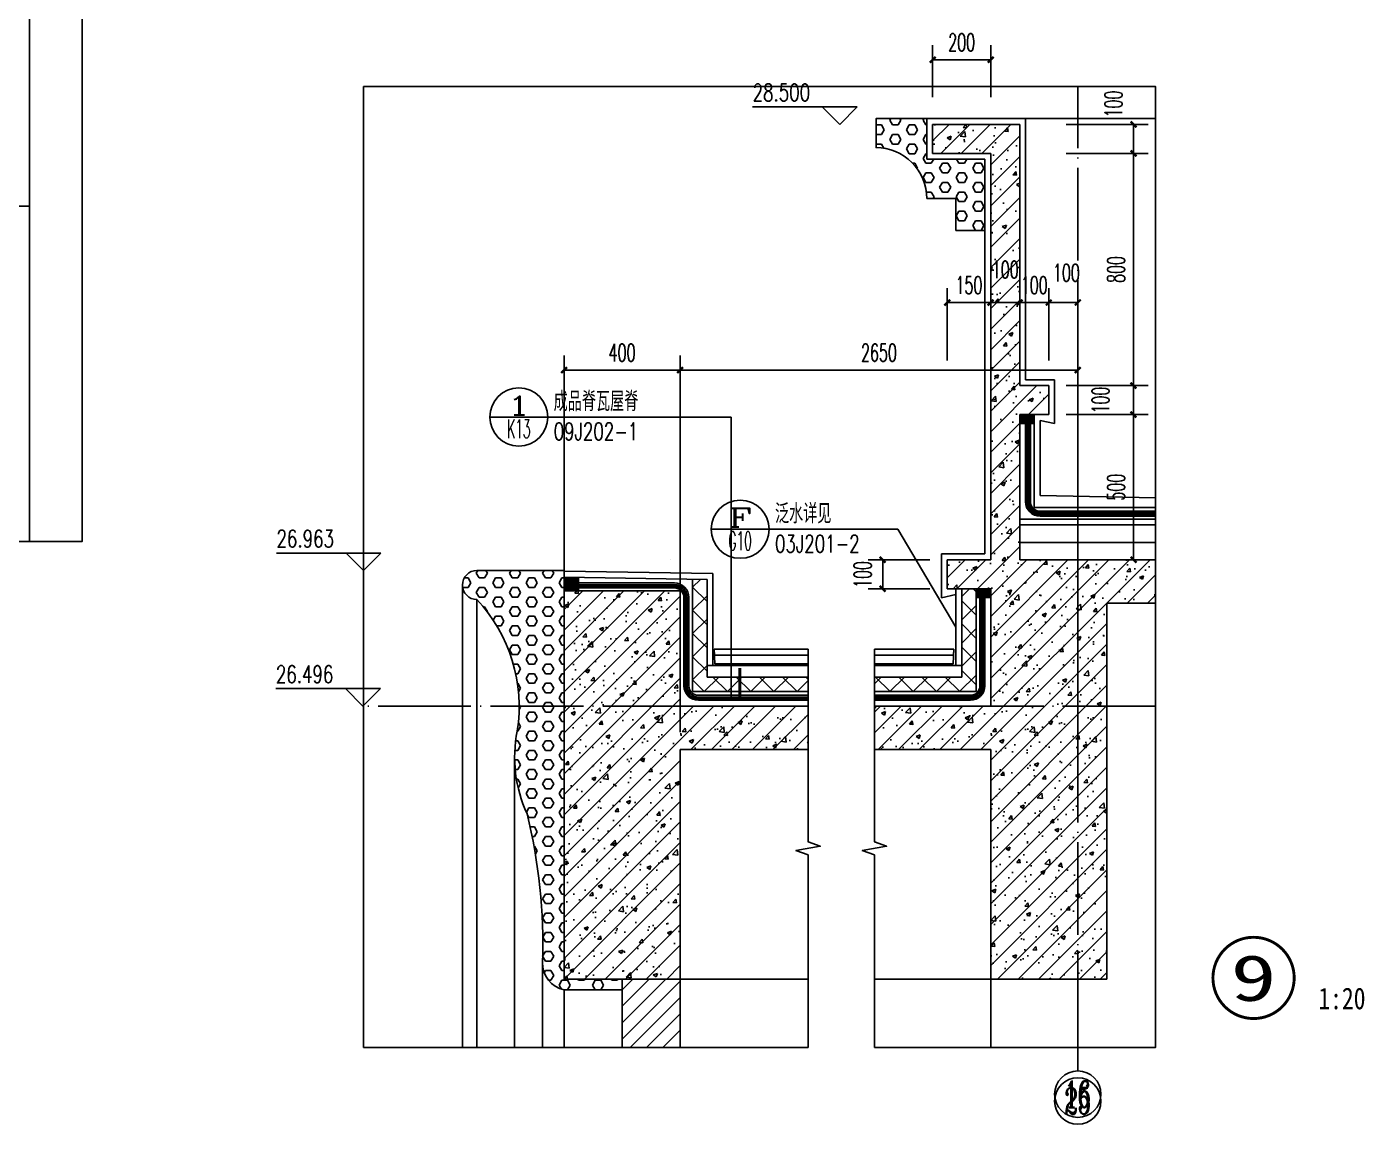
# Model space of a CAD drawing. Extents: x 0 to 125661, y -104936 to 8656.
# Drawn here: x 9695 to 14304, y -18753 to -14972 of the extents above; entities that cross this region are included whole.
import ezdxf
from ezdxf.enums import TextEntityAlignment as Align

# ---------------------------------------------------------------- set-up
doc = ezdxf.new("R2010")
doc.units = 0
doc.header["$LTSCALE"] = 800
doc.header["$MEASUREMENT"] = 0
doc.linetypes.add('DOTE', pattern=[2.42, 2, -0.2, 0.02, -0.2])
doc.linetypes.add('HIDDEN2', pattern=[0.1875, 0.125, -0.0625])
doc.layers.get('0').update_dxf_attribs({"linetype": 'CONTINUOUS'})
doc.layers.get('Defpoints').update_dxf_attribs({"color": 1, "linetype": 'CONTINUOUS'})
for name, color, linetype in [('A-立面看线', 117, 'CONTINUOUS'), ('A-装饰构件', 197, 'CONTINUOUS'), ('AXIS', 3, 'CONTINUOUS'), ('AXIS_TEXT', 7, 'CONTINUOUS'), ('DIM_ELEV', 3, 'CONTINUOUS'), ('DIM_IDEN', 3, 'CONTINUOUS'), ('DIM_SYMB', 3, 'CONTINUOUS'), ('DOTE', 28, 'CONTINUOUS'), ('PUB_DIM', 3, 'CONTINUOUS'), ('PUB_HATCH', 8, 'CONTINUOUS'), ('PUB_TEXT', 7, 'CONTINUOUS'), ('QIANG', 167, 'CONTINUOUS'), ('WALL', 50, 'CONTINUOUS'), ('瓦', 36, 'CONTINUOUS'), ('看线1', 7, 'CONTINUOUS'), ('防水', 249, 'CONTINUOUS'), ('面层', 123, 'CONTINUOUS')]:
    doc.layers.add(name, color=color, linetype=linetype)
doc.styles.add('_TCH_AXIS', font='COMPLEX', dxfattribs={"bigfont": 'GBCBIG'})
doc.styles.add('_TCH_DIM', font='SIMPLEX', dxfattribs={"bigfont": 'GBCBIG'})
doc.styles.add('_TCH_LABEL', font='COMPLEX', dxfattribs={"bigfont": 'GBCBIG'})
doc.styles.add('COMPLEX', font='COMPLEX')
doc.styles.add('DIM_FONT', font='SIMPLEX.shx', dxfattribs={"width": 0.6})
doc.styles.add('ht', font='SIMHEI.TTF')
doc.styles.add('房间名称', font='SIMHEI.TTF', dxfattribs={"width": 0.8})
doc.dimstyles.new('DIMN20', dxfattribs={"dimscale": 0.2, "dimtxt": 300, "dimasz": 100, "dimexe": 250, "dimexo": 300, "dimgap": 150, "dimtad": 1, "dimdec": 0, "dimzin": 0, "dimdsep": 46, "dimtxsty": 'DIM_FONT', "dimblk": 'ARCHTICK', "dimcen": 0.09, "dimclrt": 7, "dimazin": 2, "dimtfac": 1, "dimtdec": 0, "dimtix": 1, "dimtmove": 2, "dimatfit": 3, "dimfxl": 0, "dimtolj": 1, "dimtzin": 0, "dimarcsym": 0})

# ---------------------------------------------------------------- blocks, each defined once
blk = doc.blocks.new('_ArchTick')
at = {"color": 0, "linetype": 'ByBlock', "const_width": 0.4}
blk.add_lwpolyline([(-0.5, -0.5), (0.5, 0.5)], dxfattribs=at)
blk = doc.blocks.new('*D246')
at = {"layer": 'Defpoints', "color": 0}
for p in [(12644.3, -16808.4), (12866.5, -16808.4), (12866.5, -16908.4)]:
    blk.add_point(p, dxfattribs=at)
at = {"layer": 'PUB_DIM', "color": 0, "lineweight": -2}
for p, q in [((12806.5, -16808.4), (12594.3, -16808.4)), ((12644.3, -16908.4), (12644.3, -16808.4)), ((12806.5, -16908.4), (12594.3, -16908.4))]:
    blk.add_line(p, q, dxfattribs=at)
at = {"layer": 'PUB_DIM', "color": 0, "lineweight": -2, "xscale": 20, "yscale": 20, "zscale": 20}
for p, rotation in [((12644.3, -16808.4), 90), ((12644.3, -16908.4), 270)]:
    blk.add_blockref('_ArchTick', p, dxfattribs=dict(at, rotation=rotation))
at = {"layer": 'PUB_DIM', "color": 7, "insert": (12575.3, -16859.2), "char_height": 60, "attachment_point": 5, "rotation": 90, "style": 'DIM_FONT'}
blk.add_mtext('\\A1;100', dxfattribs=at)
blk = doc.blocks.new('*D106')
at = {"layer": 'Defpoints', "color": 0}
for p in [(13016.5, -15085.7), (12816.5, -15274.2), (13016.5, -15274.2)]:
    blk.add_point(p, dxfattribs=at)
at = {"layer": 'PUB_DIM', "color": 0, "lineweight": -2}
for p, q in [((12816.5, -15214.2), (12816.5, -15035.7)), ((13016.5, -15214.2), (13016.5, -15035.7)), ((12816.5, -15085.7), (13016.5, -15085.7))]:
    blk.add_line(p, q, dxfattribs=at)
at = {"layer": 'PUB_DIM', "color": 0, "lineweight": -2, "xscale": 20, "yscale": 20, "zscale": 20, "rotation": 180}
blk.add_blockref('_ArchTick', (12816.5, -15085.7), dxfattribs=at)
at = {"layer": 'PUB_DIM', "color": 0, "lineweight": -2, "xscale": 20, "yscale": 20, "zscale": 20}
blk.add_blockref('_ArchTick', (13016.5, -15085.7), dxfattribs=at)
at = {"layer": 'PUB_DIM', "color": 7, "insert": (12916.5, -15025.7), "char_height": 60, "attachment_point": 5, "style": 'DIM_FONT'}
blk.add_mtext('\\A1;200', dxfattribs=at)
blk = doc.blocks.new('*D107')
at = {"layer": 'Defpoints', "color": 0}
for p in [(13216.5, -15308.4), (13508.5, -15308.4), (13216.5, -15408.4)]:
    blk.add_point(p, dxfattribs=at)
at = {"layer": 'PUB_DIM', "color": 0, "lineweight": -2}
for p, q in [((13276.5, -15308.4), (13558.5, -15308.4)), ((13508.5, -15408.4), (13508.5, -15308.4)), ((13276.5, -15408.4), (13558.5, -15408.4))]:
    blk.add_line(p, q, dxfattribs=at)
at = {"layer": 'PUB_DIM', "color": 0, "lineweight": -2, "xscale": 20, "yscale": 20, "zscale": 20}
for p, rotation in [((13508.5, -15308.4), 90), ((13508.5, -15408.4), 270)]:
    blk.add_blockref('_ArchTick', p, dxfattribs=dict(at, rotation=rotation))
at = {"layer": 'PUB_DIM', "color": 7, "insert": (13439.5, -15238.4), "char_height": 60, "attachment_point": 5, "rotation": 90, "style": 'DIM_FONT'}
blk.add_mtext('\\A1;100', dxfattribs=at)
blk = doc.blocks.new('*D108')
at = {"layer": 'Defpoints', "color": 0}
for p in [(13216.5, -15408.4), (13508.5, -15408.4), (13216.5, -16208.4)]:
    blk.add_point(p, dxfattribs=at)
at = {"layer": 'PUB_DIM', "color": 0, "lineweight": -2}
for p, q in [((13276.5, -15408.4), (13558.5, -15408.4)), ((13508.5, -16208.4), (13508.5, -15408.4)), ((13276.5, -16208.4), (13558.5, -16208.4))]:
    blk.add_line(p, q, dxfattribs=at)
at = {"layer": 'PUB_DIM', "color": 0, "lineweight": -2, "xscale": 20, "yscale": 20, "zscale": 20}
for p, rotation in [((13508.5, -15408.4), 90), ((13508.5, -16208.4), 270)]:
    blk.add_blockref('_ArchTick', p, dxfattribs=dict(at, rotation=rotation))
at = {"layer": 'PUB_DIM', "color": 7, "insert": (13448.5, -15808.4), "char_height": 60, "attachment_point": 5, "rotation": 90, "style": 'DIM_FONT'}
blk.add_mtext('\\A1;800', dxfattribs=at)
blk = doc.blocks.new('*D109')
at = {"layer": 'Defpoints', "color": 0}
for p in [(13216.5, -16208.4), (13508.5, -16208.4), (13216.5, -16308.4)]:
    blk.add_point(p, dxfattribs=at)
at = {"layer": 'PUB_DIM', "color": 0, "lineweight": -2}
for p, q in [((13276.5, -16208.4), (13558.5, -16208.4)), ((13508.5, -16308.4), (13508.5, -16208.4)), ((13276.5, -16308.4), (13558.5, -16308.4))]:
    blk.add_line(p, q, dxfattribs=at)
at = {"layer": 'PUB_DIM', "color": 0, "lineweight": -2, "xscale": 20, "yscale": 20, "zscale": 20}
for p, rotation in [((13508.5, -16208.4), 90), ((13508.5, -16308.4), 270)]:
    blk.add_blockref('_ArchTick', p, dxfattribs=dict(at, rotation=rotation))
at = {"layer": 'PUB_DIM', "color": 7, "insert": (13395, -16258.4), "char_height": 60, "attachment_point": 5, "rotation": 90, "style": 'DIM_FONT'}
blk.add_mtext('\\A1;100', dxfattribs=at)
blk = doc.blocks.new('*D110')
at = {"layer": 'Defpoints', "color": 0}
for p in [(13216.5, -16308.4), (13508.5, -16308.4), (13216.5, -16808.4)]:
    blk.add_point(p, dxfattribs=at)
at = {"layer": 'PUB_DIM', "color": 0, "lineweight": -2}
for p, q in [((13276.5, -16308.4), (13558.5, -16308.4)), ((13508.5, -16808.4), (13508.5, -16308.4)), ((13276.5, -16808.4), (13558.5, -16808.4))]:
    blk.add_line(p, q, dxfattribs=at)
at = {"layer": 'PUB_DIM', "color": 0, "lineweight": -2, "xscale": 20, "yscale": 20, "zscale": 20}
for p, rotation in [((13508.5, -16308.4), 90), ((13508.5, -16808.4), 270)]:
    blk.add_blockref('_ArchTick', p, dxfattribs=dict(at, rotation=rotation))
at = {"layer": 'PUB_DIM', "color": 7, "insert": (13448.5, -16558.4), "char_height": 60, "attachment_point": 5, "rotation": 90, "style": 'DIM_FONT'}
blk.add_mtext('\\A1;500', dxfattribs=at)
blk = doc.blocks.new('*D186')
at = {"layer": 'Defpoints', "color": 0}
for p in [(13016.5, -15922.3), (12866.5, -16182.2), (13016.5, -16182.2)]:
    blk.add_point(p, dxfattribs=at)
at = {"layer": 'PUB_DIM', "color": 0, "lineweight": -2}
for p, q in [((12866.5, -16122.2), (12866.5, -15872.3)), ((13016.5, -16122.2), (13016.5, -15872.3)), ((12866.5, -15922.3), (13016.5, -15922.3))]:
    blk.add_line(p, q, dxfattribs=at)
at = {"layer": 'PUB_DIM', "color": 0, "lineweight": -2, "xscale": 20, "yscale": 20, "zscale": 20, "rotation": 180}
blk.add_blockref('_ArchTick', (12866.5, -15922.3), dxfattribs=at)
at = {"layer": 'PUB_DIM', "color": 0, "lineweight": -2, "xscale": 20, "yscale": 20, "zscale": 20}
blk.add_blockref('_ArchTick', (13016.5, -15922.3), dxfattribs=at)
at = {"layer": 'PUB_DIM', "color": 7, "insert": (12941.5, -15862.3), "char_height": 60, "attachment_point": 5, "style": 'DIM_FONT'}
blk.add_mtext('\\A1;150', dxfattribs=at)
blk = doc.blocks.new('*D187')
at = {"layer": 'Defpoints', "color": 0}
for p in [(13116.5, -15922.3), (13016.5, -16182.2), (13116.5, -16182.2)]:
    blk.add_point(p, dxfattribs=at)
at = {"layer": 'PUB_DIM', "color": 0, "lineweight": -2}
for p, q in [((13016.5, -16122.2), (13016.5, -15872.3)), ((13116.5, -16122.2), (13116.5, -15872.3)), ((13016.5, -15922.3), (13116.5, -15922.3))]:
    blk.add_line(p, q, dxfattribs=at)
at = {"layer": 'PUB_DIM', "color": 0, "lineweight": -2, "xscale": 20, "yscale": 20, "zscale": 20, "rotation": 180}
blk.add_blockref('_ArchTick', (13016.5, -15922.3), dxfattribs=at)
at = {"layer": 'PUB_DIM', "color": 0, "lineweight": -2, "xscale": 20, "yscale": 20, "zscale": 20}
blk.add_blockref('_ArchTick', (13116.5, -15922.3), dxfattribs=at)
at = {"layer": 'PUB_DIM', "color": 7, "insert": (13066.5, -15808.8), "char_height": 60, "attachment_point": 5, "style": 'DIM_FONT'}
blk.add_mtext('\\A1;100', dxfattribs=at)
blk = doc.blocks.new('*D188')
at = {"layer": 'Defpoints', "color": 0}
for p in [(13216.5, -15922.3), (13116.5, -16182.2), (13216.5, -16182.2)]:
    blk.add_point(p, dxfattribs=at)
at = {"layer": 'PUB_DIM', "color": 0, "lineweight": -2}
for p, q in [((13116.5, -16122.2), (13116.5, -15872.3)), ((13216.5, -16122.2), (13216.5, -15872.3)), ((13116.5, -15922.3), (13096.5, -15922.3)), ((13116.5, -15922.3), (13216.5, -15922.3)), ((13216.5, -15922.3), (13236.5, -15922.3))]:
    blk.add_line(p, q, dxfattribs=at)
at = {"layer": 'PUB_DIM', "color": 0, "lineweight": -2, "xscale": 20, "yscale": 20, "zscale": 20}
blk.add_blockref('_ArchTick', (13116.5, -15922.3), dxfattribs=at)
at = {"layer": 'PUB_DIM', "color": 0, "lineweight": -2, "xscale": 20, "yscale": 20, "zscale": 20, "rotation": 180}
blk.add_blockref('_ArchTick', (13216.5, -15922.3), dxfattribs=at)
at = {"layer": 'PUB_DIM', "color": 7, "insert": (13166.5, -15862.3), "char_height": 60, "attachment_point": 5, "style": 'DIM_FONT'}
blk.add_mtext('\\A1;100', dxfattribs=at)
blk = doc.blocks.new('*D189')
at = {"layer": 'Defpoints', "color": 0}
for p in [(13316.5, -15922.3), (13216.5, -16182.2), (13316.5, -16182.2)]:
    blk.add_point(p, dxfattribs=at)
at = {"layer": 'PUB_DIM', "color": 0, "lineweight": -2}
for p, q in [((13216.5, -16122.2), (13216.5, -15872.3)), ((13316.5, -16122.2), (13316.5, -15872.3)), ((13216.5, -15922.3), (13316.5, -15922.3))]:
    blk.add_line(p, q, dxfattribs=at)
at = {"layer": 'PUB_DIM', "color": 0, "lineweight": -2, "xscale": 20, "yscale": 20, "zscale": 20, "rotation": 180}
blk.add_blockref('_ArchTick', (13216.5, -15922.3), dxfattribs=at)
at = {"layer": 'PUB_DIM', "color": 0, "lineweight": -2, "xscale": 20, "yscale": 20, "zscale": 20}
blk.add_blockref('_ArchTick', (13316.5, -15922.3), dxfattribs=at)
at = {"layer": 'PUB_DIM', "color": 7, "insert": (13277.3, -15819.6), "char_height": 60, "attachment_point": 5, "style": 'DIM_FONT'}
blk.add_mtext('\\A1;100', dxfattribs=at)
blk = doc.blocks.new('*D190')
at = {"layer": 'Defpoints', "color": 0}
for p in [(11946.5, -16154.8), (11546.5, -17462.4), (11946.5, -17462.4)]:
    blk.add_point(p, dxfattribs=at)
at = {"layer": 'PUB_DIM', "color": 0, "lineweight": -2}
for p, q in [((11546.5, -17402.4), (11546.5, -16104.8)), ((11946.5, -17402.4), (11946.5, -16104.8)), ((11546.5, -16154.8), (11946.5, -16154.8))]:
    blk.add_line(p, q, dxfattribs=at)
at = {"layer": 'PUB_DIM', "color": 0, "lineweight": -2, "xscale": 20, "yscale": 20, "zscale": 20, "rotation": 180}
blk.add_blockref('_ArchTick', (11546.5, -16154.8), dxfattribs=at)
at = {"layer": 'PUB_DIM', "color": 0, "lineweight": -2, "xscale": 20, "yscale": 20, "zscale": 20}
blk.add_blockref('_ArchTick', (11946.5, -16154.8), dxfattribs=at)
at = {"layer": 'PUB_DIM', "color": 7, "insert": (11746.5, -16094.8), "char_height": 60, "attachment_point": 5, "style": 'DIM_FONT'}
blk.add_mtext('\\A1;400', dxfattribs=at)
blk = doc.blocks.new('*D191')
at = {"layer": 'Defpoints', "color": 0}
for p in [(13316.5, -16154.8), (11946.5, -17462.4), (13316.5, -17462.4)]:
    blk.add_point(p, dxfattribs=at)
at = {"layer": 'PUB_DIM', "color": 0, "lineweight": -2}
for p, q in [((11946.5, -17402.4), (11946.5, -16104.8)), ((13316.5, -17402.4), (13316.5, -16104.8)), ((11946.5, -16154.8), (13316.5, -16154.8))]:
    blk.add_line(p, q, dxfattribs=at)
at = {"layer": 'PUB_DIM', "color": 0, "lineweight": -2, "xscale": 20, "yscale": 20, "zscale": 20, "rotation": 180}
blk.add_blockref('_ArchTick', (11946.5, -16154.8), dxfattribs=at)
at = {"layer": 'PUB_DIM', "color": 0, "lineweight": -2, "xscale": 20, "yscale": 20, "zscale": 20}
blk.add_blockref('_ArchTick', (13316.5, -16154.8), dxfattribs=at)
at = {"layer": 'PUB_DIM', "color": 7, "insert": (12631.5, -16094.8), "char_height": 60, "attachment_point": 5, "style": 'DIM_FONT'}
blk.add_mtext('\\A1;2650', dxfattribs=at)
blk = doc.blocks.new('_AXISO')
blk.add_circle((0, 0), 0.5)
at = {"layer": 'AXIS_TEXT', "style": 'COMPLEX', "width": 1.041667}
blk.add_attdef('A', text='', height=0.56, dxfattribs=at).set_placement((-0.25, -0.28), (0.25, -0.28), align=Align.FIT)

msp = doc.modelspace()

# ---------------------------------------------------------------- hatches: boundary and pattern name
at = {"layer": 'PUB_HATCH'}
h = msp.add_hatch(dxfattribs=at)
h.set_pattern_fill('HEX', color=256, scale=20, style=0)
h.set_pattern_definition([(0, (12621.404, -15673.502), (0, 32.9956), [19.05, -38.1]), (120, (12621.404, -15673.502), (-28.575, -16.4978), [19.05, -38.1]), (60, (12640.454, -15673.502), (-28.575, 16.4978), [19.05, -38.1])])
h.paths.add_polyline_path([(12996.5, -15428.4), (12796.5, -15428.4), (12796.5, -15288.4), (12621.4, -15288.4), (12621.4, -15388.4, -0.414214), (12796.5, -15563.5), (12896.5, -15563.5), (12896.5, -15673.5), (12996.5, -15673.5)])
h = msp.add_hatch(dxfattribs=at)
h.set_pattern_fill('钢筋混凝土', color=256, scale=20, style=0)
h.set_pattern_definition([(45, (12615.91, -18252.92), (-35.3553, 35.3553), []), (50, (12615.91, -18252.92), (143.452, -12.5504), [15, -165]), (355, (12615.91, -18252.92), (-27.75, 150.4384), [12, -132]), (100.4514, (12627.86, -18253.97), (115.702, 137.888), [12.748, -140.2284]), (46.184, (12615.91, -18212.92), (213.448, -33.104), [22.5, -247.5]), (96.6356, (12633.7, -18215.68), (186.933, 194.824), [19.122, -210.343]), (351.184, (12615.9, -18212.92), (186.932, 194.824), [18, -198]), (21, (12635.91, -18222.92), (119.3814, -80.524), [15, -165]), (326, (12635.91, -18222.92), (48.663, 145.03), [12, -132]), (71.4514, (12645.86, -18229.63), (168.0445, 64.506), [12.748, -140.2284]), (37.5, (12615.91, -18252.92), (2.432, 66.5788), [0, -130.4, 0, -134, 0, -132.5]), (7.5, (12615.91, -18252.92), (52.6139, 78.8823), [0, -76.4, 0, -127.4, 0, -50.5]), (327.5, (12571.31, -18252.92), (106.7645, -4.511), [0, -50, 0, -156, 0, -207]), (317.5, (12551.31, -18252.92), (116.6372, 20.021), [0, -65, 0, -103.6, 0, -147])])
h.paths.add_polyline_path([(13416.5, -16958.4), (13584.4, -16958.4), (13584.4, -16808.4), (13116.5, -16808.4), (13116.5, -16308.4), (13216.5, -16308.4), (13216.5, -16208.4), (13116.5, -16208.4), (13116.5, -15308.4), (12816.5, -15308.4), (12816.5, -15408.4), (13016.5, -15408.4), (13016.5, -16808.4), (12866.5, -16808.4), (12866.5, -16908.4), (13016.5, -16908.4), (13016.5, -17312.4), (12615.9, -17312.4), (12615.9, -17462.4), (13016.5, -17462.4), (13016.5, -18252.9), (13416.5, -18252.9)])
h = msp.add_hatch(dxfattribs=at)
h.set_pattern_fill('HEX', color=256, scale=20, style=0)
h.set_pattern_definition([(0, (11196.536, -18289.92), (0, 32.99556), [19.05, -38.1]), (120, (11196.536, -18289.92), (-28.575, -16.4978), [19.05, -38.1]), (60, (11215.586, -18289.92), (-28.575, 16.4978), [19.05, -38.1])])
h.paths.add_polyline_path([(11546.5, -16845.4), (11246.5, -16845.4, 1), (11246.5, -16945.4, -0.230834), (11385.3, -17398.4, 0.160109), (11419.1, -17683.2, -0.069239), (11472, -18195.8, 0.358446), (11546.5, -18289.9), (11746.5, -18289.9), (11746.5, -18252.9), (11546.5, -18252.9)])
h = msp.add_hatch(dxfattribs=at)
h.set_pattern_fill('多孔材料', color=256, scale=20, style=0)
h.set_pattern_definition([(45, (12029.536, -17262.4), (-40, 40), []), (135, (12029.536, -17262.4), (-40, -40), [])])
h.paths.add_polyline_path([(12387.5, -17212.4), (12152, -17212.4), (12152, -17262.4), (12387.5, -17262.4)])
h.paths.add_polyline_path([(12152, -17212.4), (12122, -17212.4), (12122, -17262.4), (12152, -17262.4)])
h.paths.add_polyline_path([(12966.5, -16908.4), (12916.5, -16908.4), (12916.5, -17212.4), (12615.9, -17212.4), (12615.9, -17262.4), (12966.5, -17262.4)])
h.paths.add_polyline_path([(12039.5, -16876.2), (11989.5, -16875.4), (11989.5, -17262.4), (12122, -17262.4), (12122, -17212.4), (12039.5, -17212.4)])
h = msp.add_hatch(dxfattribs=at)
h.set_pattern_fill('钢筋混凝土', color=256, scale=20, style=0)
h.set_pattern_definition([(45, (11546.536, -18252.92), (-35.3553, 35.3553), []), (50, (11546.54, -18252.92), (143.452, -12.55), [15, -165]), (355, (11546.54, -18252.92), (-27.75, 150.438), [12, -132]), (100.451, (11558.49, -18253.97), (115.702, 137.888), [12.748, -140.228]), (46.184, (11546.54, -18212.92), (213.448, -33.104), [22.5, -247.5]), (96.636, (11564.32, -18215.68), (186.933, 194.824), [19.122, -210.343]), (351.184, (11546.54, -18212.92), (186.932, 194.824), [18, -198]), (21, (11566.54, -18222.92), (119.381, -80.524), [15, -165]), (326, (11566.54, -18222.92), (48.663, 145.03), [12, -132]), (71.451, (11576.48, -18229.63), (168.045, 64.506), [12.748, -140.228]), (37.5, (11546.536, -18252.92), (2.432, 66.5788), [0, -130.4, 0, -134, 0, -132.5]), (7.5, (11546.536, -18252.92), (52.614, 78.8823), [0, -76.4, 0, -127.4, 0, -50.5]), (327.5, (11501.936, -18252.92), (106.7645, -4.511), [0, -50, 0, -156, 0, -207]), (317.5, (11481.94, -18252.92), (116.637, 20.021), [0, -65, 0, -103.6, 0, -147])])
h.paths.add_polyline_path([(11946.5, -16915.4), (11546.5, -16915.4), (11546.5, -18252.9), (11946.5, -18252.9), (11946.5, -17462.4), (12387.5, -17462.4), (12387.5, -17312.4), (11946.5, -17312.4)])
h = msp.add_hatch(dxfattribs=at)
h.set_pattern_fill('普通砖', color=256, scale=30, style=0)
h.set_pattern_definition([(45, (11746.536, -18459.51), (-28.2136, 28.2136), [])])
h.paths.add_polyline_path([(11946.5, -18252.9), (11746.5, -18252.9), (11746.5, -18488.2), (11946.5, -18488.2)])
at = {"layer": '防水'}
for points in [[(13116.5, -16308.4), (13166.5, -16308.4), (13166.5, -16338.4), (13116.5, -16338.4)], [(11596.5, -16868.8), (11546.5, -16867.9), (11546.5, -16915.4), (11596.5, -16915.4)], [(13016.5, -16908.4), (12966.5, -16908.4), (12966.5, -16938.4), (13016.5, -16938.4)]]:
    msp.add_hatch(color=256, dxfattribs=at).paths.add_polyline_path(points)

# ---------------------------------------------------------------- linework, layer by layer
at = {"layer": 'A-立面看线'}
for p, q in [((13136.5, -15288.4), (13584.4, -15288.4)), ((12387.5, -18252.9), (11946.5, -18252.9)), ((13016.5, -18252.9), (12615.9, -18252.9)), ((13016.5, -18252.9), (13016.5, -18488.2))]:
    msp.add_line(p, q, dxfattribs=at)
at = {"layer": 'A-装饰构件'}
for p, q in [((11196.5, -16895.4), (11196.5, -18488.2)), ((11246.5, -18488.2), (11246.5, -16945.4)), ((11376.2, -18488.2), (11376.2, -17489.3)), ((11472, -18488.2), (11472, -18197.6)), ((11546.5, -18488.2), (11546.5, -18289.9))]:
    msp.add_line(p, q, dxfattribs=at)
at = {"layer": 'AXIS'}
for p, q in [((13316.5, -18252.9), (13316.5, -18569.5)), ((13316.5, -18593), (13316.5, -18593))]:
    msp.add_line(p, q, dxfattribs=at)
at = {"layer": 'Defpoints'}
msp.add_lwpolyline([(6167, -12697.5), (9886.1, -12697.5), (9886.1, -16746), (6167, -16746)], close=True, dxfattribs=at)
msp.add_lwpolyline([(12387.5, -18488.2), (10855.8, -18488.2), (10855.8, -15178.3), (13584.4, -15178.3), (13584.4, -18488.2), (12615.9, -18488.2)], dxfattribs=at)
at = {"layer": 'DIM_ELEV'}
for p, q in [((12556.3, -15248.4), (12196.3, -15248.4)), ((12496.3, -15308.4), (12436.3, -15248.4)), ((12496.3, -15308.4), (12556.3, -15248.4)), ((10915.8, -16785.4), (10555.8, -16785.4)), ((10855.8, -16845.4), (10795.8, -16785.4)), ((10855.8, -16845.4), (10915.8, -16785.4)), ((10913.7, -17252.4), (10553.7, -17252.4)), ((10853.7, -17312.4), (10793.7, -17252.4)), ((10853.7, -17312.4), (10913.7, -17252.4))]:
    msp.add_line(p, q, dxfattribs=at)
msp.add_lwpolyline([(11679.5, -16807.4, 0, 0, 0), (11853.4, -16808.3, 16, 0, 0), (11913.4, -16808.5, 0, 0, 0)], format="xyseb", dxfattribs=at)
at = {"layer": 'DIM_IDEN'}
for p, q in [((11490.7, -16316.6), (11290.7, -16316.6)), ((12122, -16316.6), (11490.7, -16316.6)), ((12122, -17281.4), (12122, -16316.6)), ((12253.3, -16703.3), (12053.3, -16703.3)), ((12696.3, -16703.3), (12253.3, -16703.3)), ((12896.5, -17040.4), (12696.3, -16703.3))]:
    msp.add_line(p, q, dxfattribs=at)
at = {"layer": 'DIM_IDEN', "const_width": 10}
msp.add_lwpolyline([(12152, -17281.4), (12152, -17181.4)], dxfattribs=at)
at = {"layer": 'DIM_IDEN', "color": 0, "const_width": 10}
msp.add_lwpolyline([(14062.2, -18248.9, 1), (13782.2, -18248.9, 1)], format="xyb", close=True, dxfattribs=at)
at = {"layer": 'DIM_IDEN'}
for centre, radius in [((11390.7, -16316.6), 100), ((12153.3, -16703.3), 100), ((12896.5, -17040.4), 0)]:
    msp.add_circle(centre, radius, dxfattribs=at)
at = {"layer": 'DIM_SYMB'}
for points in [[(12387.5, -17116.7), (12387.5, -17779.9), (12429.5, -17795.2), (12345.5, -17810), (12387.5, -17824.9), (12387.5, -18488.2)], [(12615.9, -17116.7), (12615.9, -17779.9), (12657.9, -17795.2), (12573.9, -17810), (12615.9, -17824.9), (12615.9, -18488.2)]]:
    msp.add_lwpolyline(points, dxfattribs=at)
at = {"layer": 'DOTE', "linetype": 'DOTE', "ltscale": 0.2}
for p, q in [((13316.5, -18488.2), (13316.5, -15178.3)), ((12387.5, -17312.4), (10855.8, -17312.4)), ((13584.4, -17312.4), (12615.9, -17312.4))]:
    msp.add_line(p, q, dxfattribs=at)
at = {"layer": 'QIANG'}
for p, q in [((13136.5, -16338.4), (13136.5, -16608.4)), ((13142.5, -16338.4), (13142.5, -16608.4)), ((13147.5, -16338.4), (13147.5, -16608.4)), ((13153.5, -16338.4), (13153.5, -16608.4)), ((13153.5, -16338.4), (13153.5, -16608.4)), ((13153.5, -16338.4), (13153.5, -16608.4)), ((13584.4, -16641.4), (13186.5, -16641.4)), ((13584.4, -16647.4), (13186.5, -16647.4)), ((13584.4, -16652.4), (13186.5, -16652.4)), ((13584.4, -16658.4), (13186.5, -16658.4)), ((12979.5, -16938.4), (12979.5, -17242.4)), ((12979.5, -16938.4), (12979.5, -17242.4)), ((12979.5, -16938.4), (12979.5, -17242.4)), ((12985.5, -16938.4), (12985.5, -17242.4)), ((12990.5, -16938.4), (12990.5, -17242.4)), ((12996.5, -16938.4), (12996.5, -17242.4)), ((12615.9, -17275.4), (12946.5, -17275.4)), ((12615.9, -17281.4), (12946.5, -17281.4)), ((12615.9, -17286.4), (12946.5, -17286.4)), ((12615.9, -17292.4), (12946.5, -17292.4))]:
    msp.add_line(p, q, dxfattribs=at)
for centre, radius, start, end in [((13186.5, -16608.4), 50, 180, 270), ((13186.5, -16608.4), 44, 180, 270), ((13186.5, -16608.4), 39, 180, 270), ((13186.5, -16608.4), 33, 180, 270), ((12946.5, -17242.4), 39, 270, 360), ((12946.5, -17242.4), 50, 270, 360), ((12946.5, -17242.4), 44, 270, 360), ((12946.5, -17242.4), 33, 270, 360)]:
    msp.add_arc(centre, radius, start, end, dxfattribs=at)
at = {"layer": 'WALL'}
for p, q in [((12816.5, -15408.4), (12816.5, -15308.4)), ((12816.5, -15308.4), (13116.5, -15308.4)), ((13116.5, -15308.4), (13116.5, -16208.4)), ((13016.5, -15408.4), (12816.5, -15408.4)), ((13016.5, -16808.4), (13016.5, -15408.4)), ((13216.5, -16208.4), (13116.5, -16208.4)), ((13216.5, -16308.4), (13216.5, -16208.4)), ((13116.5, -16308.4), (13116.5, -16808.4)), ((13216.5, -16308.4), (13116.5, -16308.4)), ((12866.5, -16808.4), (13016.5, -16808.4)), ((12866.5, -16908.4), (12866.5, -16808.4)), ((13116.5, -16808.4), (13584.4, -16808.4)), ((12866.5, -16908.4), (13016.5, -16908.4)), ((13016.5, -17312.4), (13016.5, -16908.4)), ((11946.5, -16915.4), (11546.5, -16915.4)), ((11546.5, -18252.9), (11546.5, -16915.4)), ((11946.5, -17312.4), (11946.5, -16915.4)), ((13416.5, -16958.4), (13416.5, -18252.9)), ((13416.5, -16958.4), (13584.4, -16958.4)), ((11946.5, -17312.4), (12387.5, -17312.4)), ((12615.9, -17312.4), (13016.5, -17312.4)), ((11946.5, -17462.4), (12387.5, -17462.4)), ((11946.5, -18252.9), (11946.5, -17462.4)), ((12615.9, -17462.4), (13016.5, -17462.4)), ((13016.5, -17462.4), (13016.5, -18252.9)), ((11946.5, -18252.9), (11546.5, -18252.9)), ((11746.5, -18488.2), (11746.5, -18252.9)), ((11946.5, -18488.2), (11946.5, -18252.9)), ((13016.5, -18252.9), (13416.5, -18252.9))]:
    msp.add_line(p, q, dxfattribs=at)
at = {"layer": '瓦'}
for points in [[(12387.5, -17136.7), (12064.7, -17136.7), (12064.1, -17116.7), (12387.5, -17116.7)], [(12387.5, -17166.7), (12065.7, -17166.7), (12064.1, -17116.7)], [(12615.9, -17136.7), (12888.7, -17136.7), (12889.3, -17116.7), (12615.9, -17116.7)], [(12615.9, -17166.7), (12887.7, -17166.7), (12889.3, -17116.7)]]:
    msp.add_lwpolyline(points, dxfattribs=at)
at = {"layer": '看线1'}
msp.add_line((11546.5, -18289.9), (11746.5, -18289.9), dxfattribs=at)
for points in [[(12996.5, -15673.5), (12896.5, -15673.5), (12896.5, -15563.5), (12796.5, -15563.5, 0.414214), (12621.4, -15388.4), (12621.4, -15288.4), (12796.5, -15288.4)], [(11546.5, -16845.4), (11246.5, -16845.4, 1), (11246.5, -16945.4, -0.230834), (11385.3, -17398.4, 0.160109), (11419.1, -17683.2, -0.069239), (11472, -18195.8, 0.358446), (11546.5, -18289.9)]]:
    msp.add_lwpolyline(points, format="xyb", dxfattribs=at)
at = {"layer": '防水', "linetype": 'HIDDEN2', "const_width": 6}
for points in [[(13139.5, -16338.4), (13139.5, -16608.4, 0.414214), (13186.5, -16655.4), (13584.4, -16655.4)], [(13150.5, -16338.4), (13150.5, -16608.4, 0.414214), (13186.5, -16644.4), (13584.4, -16644.4)], [(12387.5, -17289.4), (12009.5, -17289.4, -0.414214), (11962.5, -17242.4), (11962.5, -16938.4, 0.414214), (11926.5, -16902.4), (11596.5, -16902.4)], [(12982.5, -16938.4), (12982.5, -17242.4, -0.414214), (12946.5, -17278.4), (12615.9, -17278.4)], [(12993.5, -16938.4), (12993.5, -17242.4, -0.414214), (12946.5, -17289.4), (12615.9, -17289.4)]]:
    msp.add_lwpolyline(points, format="xyb", dxfattribs=at)
at = {"layer": '面层'}
for p, q in [((9705.3, -14639.8), (9705.3, -16746)), ((12796.5, -15428.4), (12796.5, -15288.4)), ((12796.5, -15288.4), (13136.5, -15288.4)), ((13136.5, -15288.4), (13136.5, -16188.4)), ((12996.5, -15428.4), (12796.5, -15428.4)), ((12996.5, -16788.4), (12996.5, -15428.4)), ((9705.3, -15589.8), (9610.3, -15589.8)), ((13236.5, -16188.4), (13136.5, -16188.4)), ((13236.5, -16339), (13236.5, -16188.4)), ((13166.5, -16308.4), (13166.5, -16628.4)), ((13166.5, -16338.4), (13116.5, -16338.4)), ((13186.5, -16328.4), (13186.5, -16586.5)), ((13236.5, -16339), (13186.5, -16328.4)), ((13584.4, -16594.7), (13186.5, -16586.5)), ((13584.4, -16628.4), (13166.5, -16628.4)), ((13116.5, -16668.4), (13584.4, -16668.4)), ((13116.5, -16688.4), (13584.4, -16688.4)), ((13116.5, -16748.4), (13584.4, -16748.4)), ((12846.5, -16788.4), (12996.5, -16788.4)), ((12846.5, -16939), (12846.5, -16788.4)), ((11546.5, -16848), (11546.5, -16915.4)), ((11546.5, -16848), (12059.5, -16855.4)), ((12059.5, -16855.4), (12059.5, -17172.4)), ((11546.5, -16867.9), (12039.5, -16876.2)), ((11596.5, -16868.3), (11596.5, -16915.4)), ((11596.5, -16888.4), (11926.5, -16888.4)), ((11596.5, -16894.4), (11926.5, -16894.4)), ((11596.5, -16899.4), (11926.5, -16899.4)), ((11596.5, -16905.4), (11926.5, -16905.4)), ((11989.5, -16875.4), (11989.5, -17262.4)), ((12039.5, -16876.2), (12039.5, -17212.4)), ((12896.5, -16908.4), (12896.5, -17172.4)), ((12916.5, -16908.4), (12916.5, -17212.4)), ((12966.5, -16908.4), (12966.5, -17262.4)), ((11959.5, -16938.4), (11959.5, -17242.4)), ((11965.5, -16938.4), (11965.5, -17242.4)), ((11970.5, -16938.4), (11970.5, -17242.4)), ((11976.5, -16938.4), (11976.5, -17242.4)), ((12846.5, -16939), (12896.5, -16928.4)), ((12966.5, -16938.4), (13016.5, -16938.4)), ((12039.5, -17172.4), (12387.5, -17172.4)), ((12615.9, -17172.4), (12916.5, -17172.4)), ((12039.5, -17212.4), (12387.5, -17212.4)), ((12615.9, -17212.4), (12916.5, -17212.4)), ((11989.5, -17262.4), (12387.5, -17262.4)), ((12009.5, -17275.4), (12387.5, -17275.4)), ((12615.9, -17262.4), (12966.5, -17262.4)), ((12009.5, -17281.4), (12387.5, -17281.4)), ((12009.5, -17286.4), (12387.5, -17286.4)), ((12009.5, -17292.4), (12387.5, -17292.4))]:
    msp.add_line(p, q, dxfattribs=at)
for centre, radius, start, end in [((11926.5, -16938.4), 50, 360, 90), ((11926.5, -16938.4), 44, 360, 90), ((11926.5, -16938.4), 39, 360, 90), ((11926.5, -16938.4), 33, 360, 90), ((12009.5, -17242.4), 50, 180, 270), ((12009.5, -17242.4), 44, 180, 270), ((12009.5, -17242.4), 39, 180, 270), ((12009.5, -17242.4), 33, 180, 270)]:
    msp.add_arc(centre, radius, start, end, dxfattribs=at)

# ---------------------------------------------------------------- block references
at = {"layer": 'AXIS'}
ref = msp.add_blockref('_AXISO', (13316.5, -18649.5), dxfattribs=dict(at, xscale=160, yscale=160, zscale=160))
ref.add_attrib('A', '16', dxfattribs={"layer": 'AXIS_TEXT', "height": 90.51, "style": '_TCH_AXIS', "width": 0.724138}).set_placement((13271.2, -18694.8), (13361.7, -18694.8), align=Align.FIT)
ref = msp.add_blockref('_AXISO', (13316.5, -18673), dxfattribs=dict(at, xscale=160, yscale=160, zscale=160))
ref.add_attrib('A', '25', dxfattribs={"layer": 'AXIS_TEXT', "height": 90.51, "style": '_TCH_AXIS', "width": 0.617647}).set_placement((13271.2, -18718.3), (13361.7, -18718.3), align=Align.FIT)

# ---------------------------------------------------------------- texts
at = {"layer": 'AXIS_TEXT', "color": 0, "style": 'ht', "width": 1.382813}
msp.add_text('9', height=158.4, dxfattribs=at).set_placement((13843, -18328.1), (14001.4, -18328.1), align=Align.FIT)
at = {"layer": 'PUB_TEXT'}
for s, height, style, width, p in [('28.500', 59.5, '_TCH_DIM', 0.705882, (12196.3, -15228.4)), ('09J202-1', 59.5, '_TCH_LABEL', 0.705882, (11510.7, -16396.1)), ('26.963', 59.5, '_TCH_DIM', 0.705882, (10555.8, -16765.4)), ('03J201-2', 59.5, '_TCH_LABEL', 0.705882, (12273.3, -16782.8)), ('26.496', 59.5, '_TCH_DIM', 0.705882, (10553.7, -17232.4)), ('1:20', 74.68, '房间名称', 0.8, (14145.3, -18356.9))]:
    msp.add_text(s, height=height, dxfattribs=dict(at, style=style, width=width)).set_placement(p)
at = {"layer": 'PUB_TEXT', "style": '_TCH_LABEL'}
for s, width, p, p2 in [('1', 2.916667, (11350.4, -16308.6), (11430.9, -16308.6)), ('K13', 0.514706, (11350.4, -16389), (11430.9, -16389)), ('F', 1.640625, (12113, -16695.3), (12193.5, -16695.3)), ('G10', 0.504808, (12113, -16775.8), (12193.5, -16775.8))]:
    msp.add_text(s, height=64.4, dxfattribs=dict(at, width=width)).set_placement(p, p2, align=Align.FIT)
for s, p in [('成品脊瓦屋脊', (11510.7, -16296.6)), ('泛水详见', (12273.3, -16683.3))]:
    msp.add_text(s, height=67.52, dxfattribs=at).set_placement(p)

# ---------------------------------------------------------------- dimensions: what is measured, and where the dimension line sits
at = {"layer": 'PUB_DIM'}
for p1, p2, distance, picture, middle in [((12816.5, -15274.2), (13016.5, -15274.2), 188.5, '*D106', (12916.5, -15025.7)), ((13216.5, -16208.4), (13216.5, -15408.4), -292, '*D108', (13448.5, -15808.4)), ((12866.5, -16182.2), (13016.5, -16182.2), 259.9, '*D186', (12941.5, -15862.3)), ((13116.5, -16182.2), (13216.5, -16182.2), 259.9, '*D188', (13166.5, -15862.3)), ((11546.5, -17462.4), (11946.5, -17462.4), 1307.6, '*D190', (11746.5, -16094.8)), ((13216.5, -16808.4), (13216.5, -16308.4), -292, '*D110', (13448.5, -16558.4))]:
    dim = msp.add_aligned_dim(p1=p1, p2=p2, distance=distance, dimstyle='DIMN20', dxfattribs=at)
    dim.commit()
    dim.dimension.update_dxf_attribs({"geometry": picture, "text_midpoint": middle})
for base, p1, p2, angle, picture, middle in [((13508.5, -15308.4), (13216.5, -15408.4), (13216.5, -15308.4), 90, '*D107', (13439.5, -15238.4)), ((13116.5, -15922.3), (13016.5, -16182.2), (13116.5, -16182.2), 0, '*D187', (13066.5, -15808.8)), ((13316.5, -15922.3), (13216.5, -16182.2), (13316.5, -16182.2), 0, '*D189', (13277.3, -15819.6)), ((13508.5, -16208.4), (13216.5, -16308.4), (13216.5, -16208.4), 90, '*D109', (13395, -16258.4)), ((12644.3, -16808.4), (12866.5, -16908.4), (12866.5, -16808.4), 90, '*D246', (12575.3, -16859.2))]:
    dim = msp.add_linear_dim(base=base, p1=p1, p2=p2, angle=angle, dimstyle='DIMN20', dxfattribs=at)
    dim.commit()
    dim.dimension.update_dxf_attribs({"geometry": picture, "text_midpoint": middle, "dimtype": 161})
dim = msp.add_aligned_dim(p1=(11946.5, -17462.4), p2=(13316.5, -17462.4), distance=1307.6, text='2650', dimstyle='DIMN20', dxfattribs=at)
dim.commit()
dim.dimension.update_dxf_attribs({"geometry": '*D191', "text_midpoint": (12631.5, -16094.8)})

doc.saveas('drawing.dxf')
